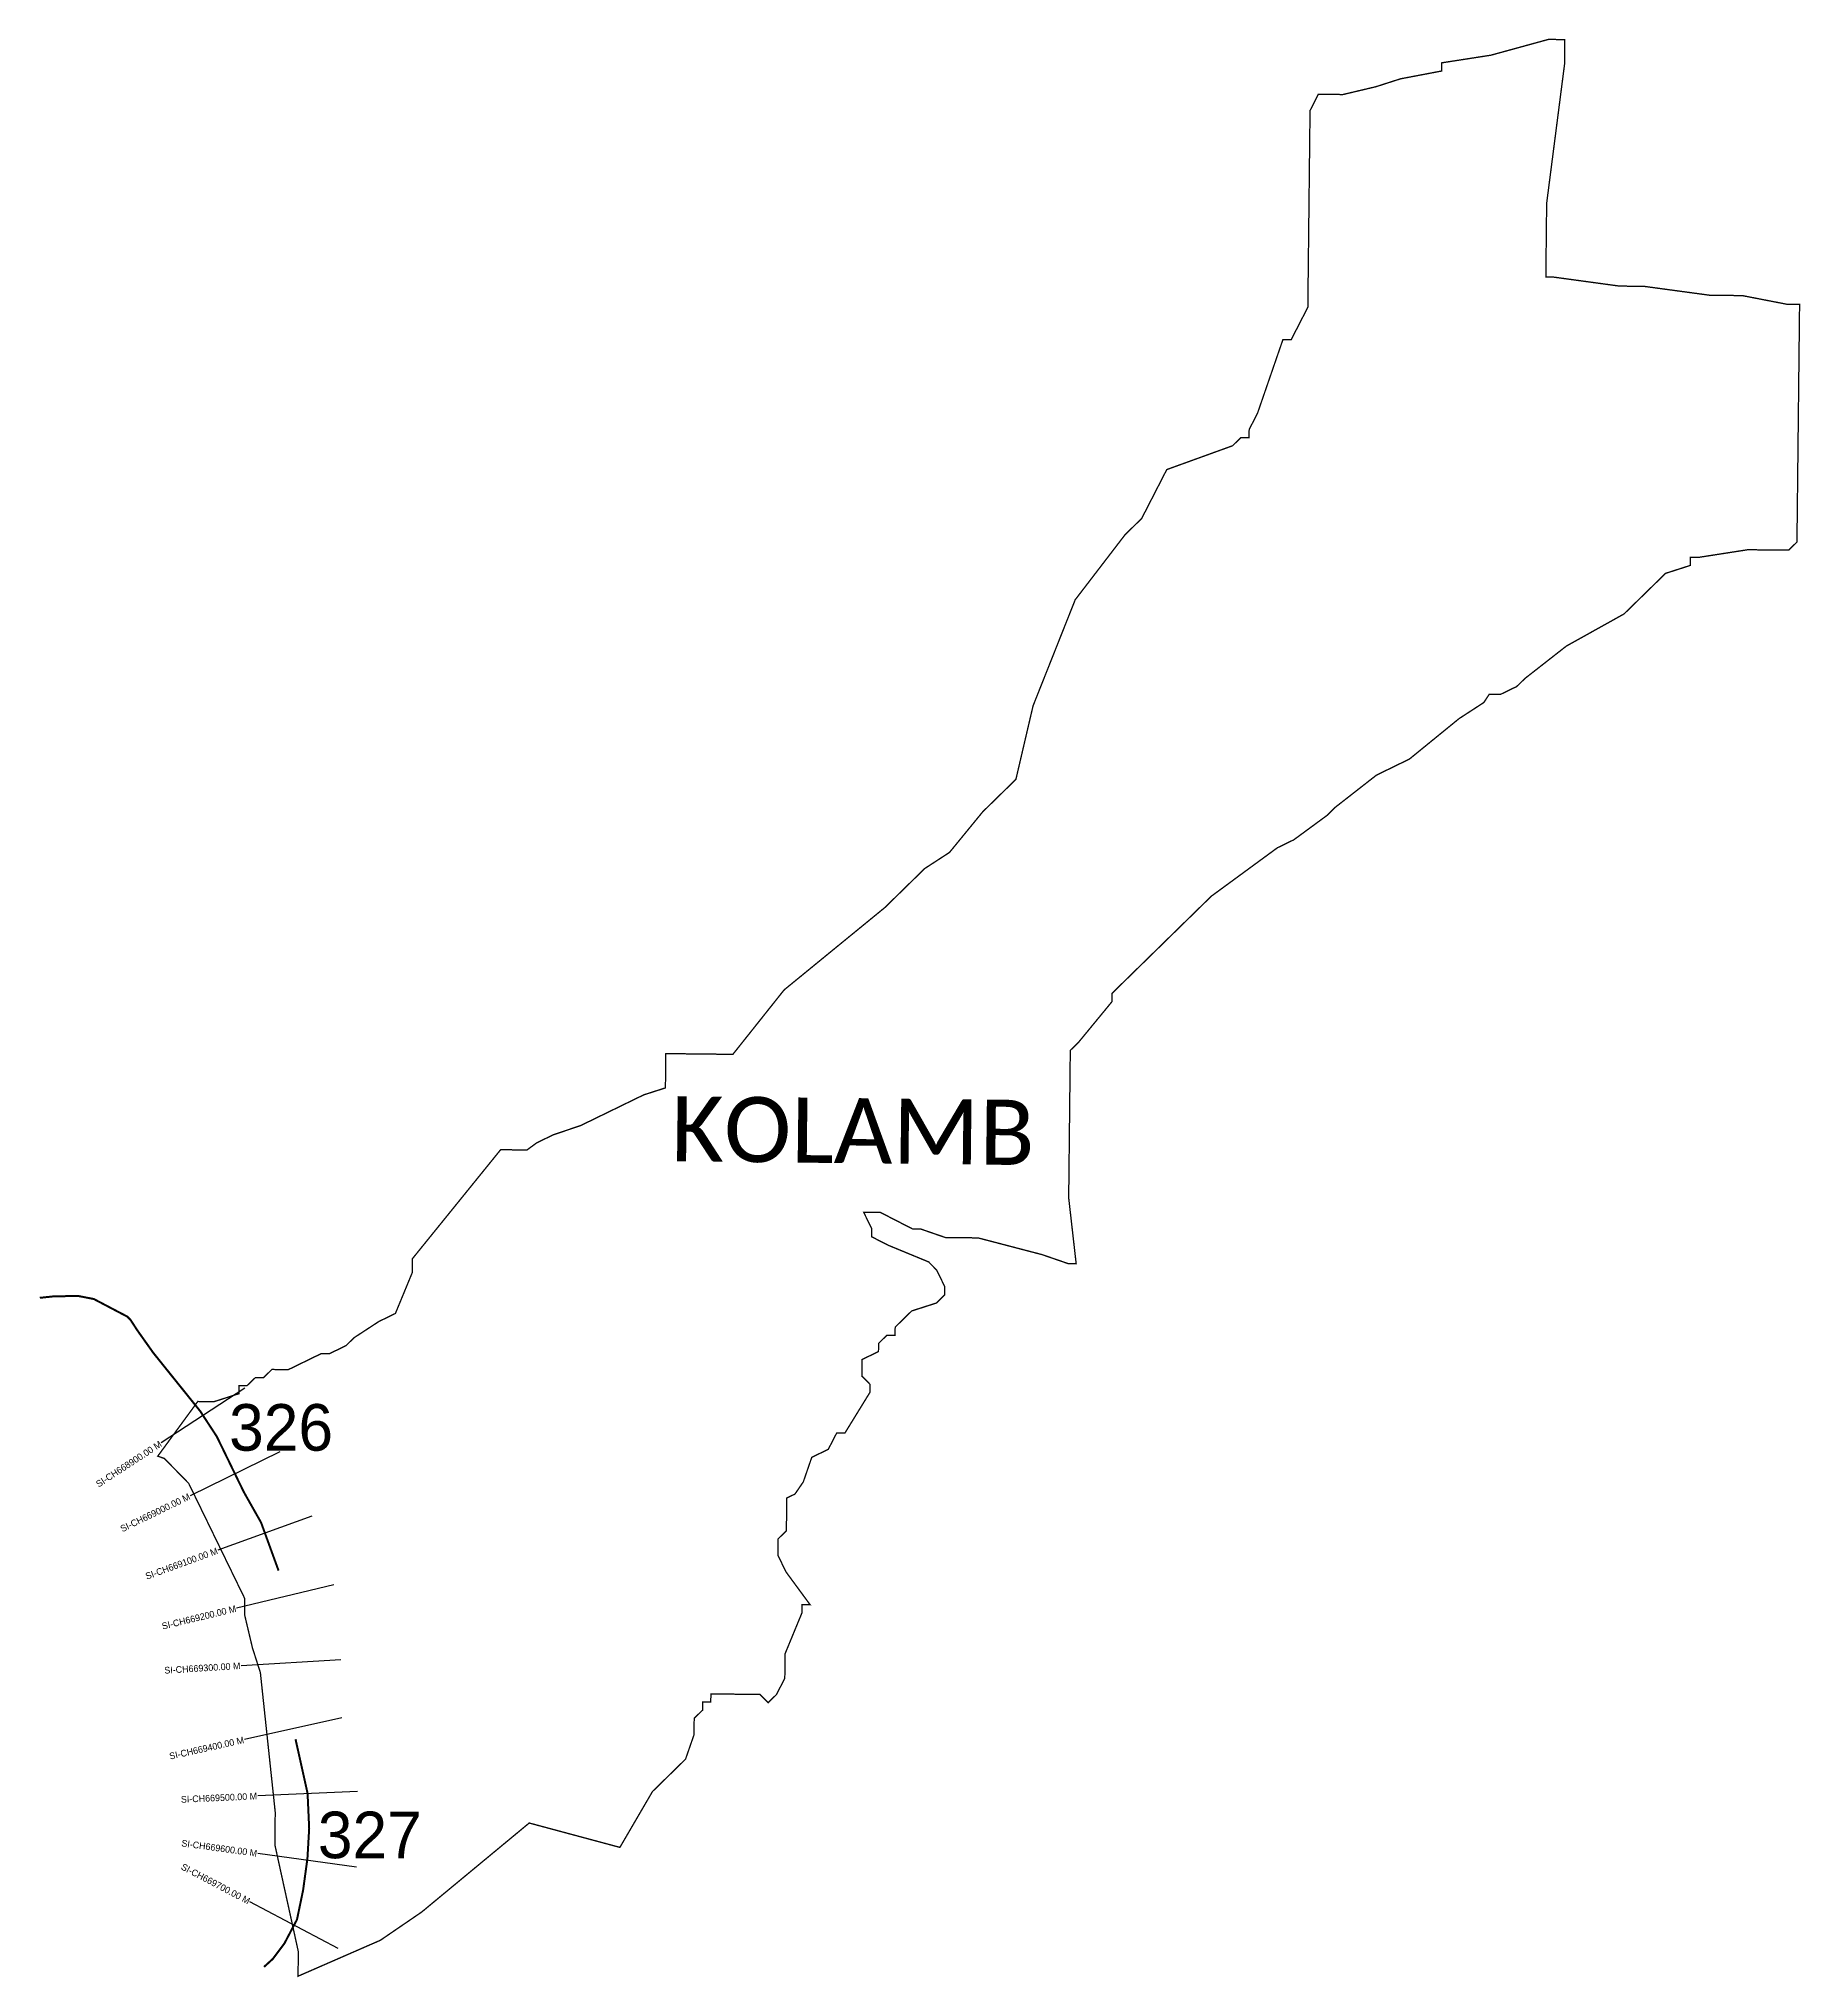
# Model space of a CAD drawing. Header units: metres. Extents: x 335469 to 338115, y 1777421 to 1780332.
import ezdxf
from ezdxf.enums import TextEntityAlignment as Align

# ---------------------------------------------------------------- set-up
doc = ezdxf.new("R2010")
doc.units = ezdxf.units.M
for name, color, linetype in [('CS', 134, 'Continuous'), ('CSMark', 6, 'Continuous'), ('NATURALLY PROTECTED', 3, 'Continuous'), ('VILLAGE NAME', 250, 'Continuous')]:
    doc.layers.add(name, color=color, linetype=linetype)

msp = doc.modelspace()

# ---------------------------------------------------------------- linework, layer by layer
at = {"color": 6, "const_width": 2}
msp.add_lwpolyline([(335708, 1778285.5), (335732.6, 1778285.3), (335769.7, 1778297.2), (335769.8, 1778309.5), (335782.1, 1778309.4), (335794.6, 1778321.5), (335806.8, 1778321.4), (335819.3, 1778333.6), (335843.9, 1778333.3), (335893.4, 1778357.4), (335905.7, 1778357.3), (335930.5, 1778369.3), (335942.9, 1778381.4), (335980.1, 1778405.7), (336004.8, 1778417.7), (336025.5, 1778467.8), (336030.1, 1778479), (336030.4, 1778500), (336162.9, 1778663.7), (336202.4, 1778663.2), (336216.9, 1778673.9), (336241.6, 1778685.9), (336283.4, 1778700.1), (336377.7, 1778746), (336410.4, 1778756.5), (336411, 1778808), (336511.7, 1778806.9), (336588.7, 1778903.7), (336740, 1779027.4), (336799.9, 1779086), (336837.1, 1779110.2), (336887, 1779171.2), (336936.8, 1779219.9), (336962.6, 1779330.4), (337025.9, 1779489.7), (337100.8, 1779587.4), (337125.7, 1779611.7), (337163.4, 1779685.2), (337262.3, 1779721), (337274.7, 1779733.2), (337287, 1779733), (337287.2, 1779745.4), (337299.7, 1779769.8), (337337.8, 1779880.2), (337350.2, 1779880.1), (337375.3, 1779929), (337378.6, 1780224.4), (337391.1, 1780248.9), (337428, 1780248.5), (337477.4, 1780260.2), (337514.5, 1780272.1), (337576.1, 1780283.8), (337576.3, 1780296.1), (337650.3, 1780307.6), (337736.7, 1780331.3), (337761.3, 1780331), (337760.9, 1780294.1), (337734, 1780085.1), (337733.2, 1780011.3), (337732.8, 1779974.4), (337745.1, 1779974.2), (337843.4, 1779960.8), (337880.3, 1779960.4), (337978.6, 1779947.1), (338027.9, 1779946.5), (338095.4, 1779933.4), (338113.9, 1779933.2), (338110.1, 1779588.7), (338110, 1779576.4), (338097.5, 1779564.2), (338036, 1779564.8), (337962, 1779553.3), (337949.7, 1779553.5), (337949.6, 1779541.2), (337912.6, 1779529.3), (337850.3, 1779468.4), (337763.6, 1779420.1), (337701.6, 1779371.6), (337689.1, 1779359.4), (337664.4, 1779347.4), (337647.6, 1779347.4), (337639.6, 1779335.3), (337602.4, 1779311.1), (337527.9, 1779250.4), (337478.4, 1779226.3), (337416.3, 1779177.8), (337403.9, 1779165.6), (337354.3, 1779129.2), (337329.5, 1779117.1), (337230.3, 1779044.4), (337081, 1778898.3), (337081, 1778885.9), (337030.9, 1778825), (337018.5, 1778812.8), (337016.1, 1778591.3), (337027.3, 1778492.7), (337015, 1778492.7), (336976.1, 1778506.1), (336880, 1778531.2), (336830.8, 1778531.8), (336794, 1778544.5), (336781.7, 1778544.6), (336732.7, 1778569.8), (336708.1, 1778569.8), (336720.2, 1778545.3), (336720, 1778533), (336744.5, 1778520.4), (336805.8, 1778495.1), (336817.9, 1778482.7), (336830, 1778457.9), (336829.8, 1778445.6), (336817.4, 1778433.4), (336780.3, 1778421.5), (336755.5, 1778397.2), (336755.3, 1778384.9), (336743, 1778385), (336730.6, 1778372.8), (336730.4, 1778360.5), (336705.7, 1778348.5), (336705.4, 1778323.9), (336717.6, 1778311.4), (336717.5, 1778299.1), (336679.9, 1778238), (336667.6, 1778238.1), (336655, 1778213.7), (336630.2, 1778201.6), (336617.5, 1778164.8), (336605, 1778146.5), (336592.6, 1778140.5), (336592.1, 1778091.3), (336579.6, 1778079.1), (336579.4, 1778054.5), (336591.4, 1778029.7), (336627.8, 1777980.1), (336615.5, 1777980.2), (336615.4, 1777967.9), (336590.1, 1777906.6), (336589.7, 1777869.7), (336577.1, 1777845.3), (336564.6, 1777833.1), (336552.5, 1777845.5), (336478.7, 1777846.3), (336478.5, 1777834), (336466.2, 1777834.1), (336466.1, 1777821.8), (336453.6, 1777809.7), (336453.4, 1777785.1), (336440.6, 1777748.3), (336390.9, 1777699.6), (336342, 1777615.8), (336205.8, 1777652.4), (336044.3, 1777518.7), (335982.3, 1777476.3), (335858.6, 1777422.3), (335859, 1777459.2), (335823.8, 1777619.6), (335824.3, 1777668.8), (335802, 1777878.3), (335790.1, 1777915.4), (335778.4, 1777964.8), (335778.6, 1777989.4), (335694.3, 1778162.6), (335657.8, 1778199.9), (335647.9, 1778203.4), (335708, 1778285.5)], dxfattribs=at)
at = {"layer": 'CS'}
for p, q in [((335778.7, 1778305.4), (335653.2, 1778223.4)), ((335831.3, 1778209.7), (335696.4, 1778144)), ((335879.3, 1778113.4), (335738.3, 1778062.1)), ((335912.1, 1778010.3), (335766.3, 1777975)), ((335922.8, 1777897.7), (335773, 1777888.7)), ((335924.5, 1777810.3), (335778.1, 1777777.6)), ((335947.9, 1777699.7), (335798, 1777693)), ((335946.6, 1777586.3), (335798, 1777606.7)), ((335918.9, 1777463.9), (335786.3, 1777533.9))]:
    msp.add_line(p, q, dxfattribs=at)
at = {"layer": 'NATURALLY PROTECTED', "const_width": 3, "flags": 128}
for points in [[(335470.7, 1778441.2), (335490.7, 1778443.3), (335527.8, 1778444.1), (335551.9, 1778439.4), (335576.2, 1778426.6), (335591.6, 1778418.5), (335602.2, 1778413), (335607.1, 1778407.9), (335616.9, 1778392.8), (335641, 1778358.8), (335678.2, 1778312.5), (335711.7, 1778270.9), (335736.6, 1778232.8), (335777.1, 1778149.6), (335803, 1778103.8), (335829.3, 1778031.5)], [(335854.8, 1777778.3), (335870.6, 1777707.3), (335872.9, 1777696.9), (335875.3, 1777644.1), (335872.7, 1777599.2), (335866.2, 1777551.6), (335857, 1777507.4), (335838.1, 1777471.5), (335820.5, 1777448.1), (335807.5, 1777436.3)]]:
    msp.add_lwpolyline(points, dxfattribs=at)

# ---------------------------------------------------------------- texts
at = {"char_height": 70, "attachment_point": 1}
for s, insert in [('326', (335755, 1778281.6)), ('327', (335888.3, 1777669.5))]:
    msp.add_mtext_dynamic_manual_height_columns(s, width=95.172, gutter_width=1, heights=[0], dxfattribs=dict(at, insert=insert))
at = {"layer": 'CSMark'}
for s, rotation, p in [('SI-CH668900.00 M', 33.158, (335652.3, 1778222.9)), ('SI-CH669000.00 M', 25.9475, (335695.5, 1778143.6)), ('SI-CH669100.00 M', 20.0052, (335737.4, 1778061.7)), ('SI-CH669200.00 M', 13.6126, (335765.4, 1777974.7)), ('SI-CH669300.00 M', 3.4624, (335772, 1777888.6)), ('SI-CH669400.00 M', 12.5793, (335777.1, 1777777.4)), ('SI-CH669500.00 M', 2.5653, (335797, 1777692.9)), ('SI-CH669600.00 M', 352.1711, (335797, 1777606.8)), ('SI-CH669700.00 M', 332.1804, (335785.4, 1777534.4))]:
    msp.add_text(s, height=10, rotation=rotation, dxfattribs=at).set_placement(p, align=Align.MIDDLE_RIGHT)
at = {"layer": 'VILLAGE NAME', "insert": (336419.7, 1778744.2), "char_height": 97.83, "attachment_point": 1, "rotation": 359.3742}
msp.add_mtext_dynamic_manual_height_columns('{\\fCalibri|b0|i0|c0|p34;KOLAMB}', width=965.367, gutter_width=489.2, heights=[0], dxfattribs=at)

doc.saveas('drawing.dxf')
